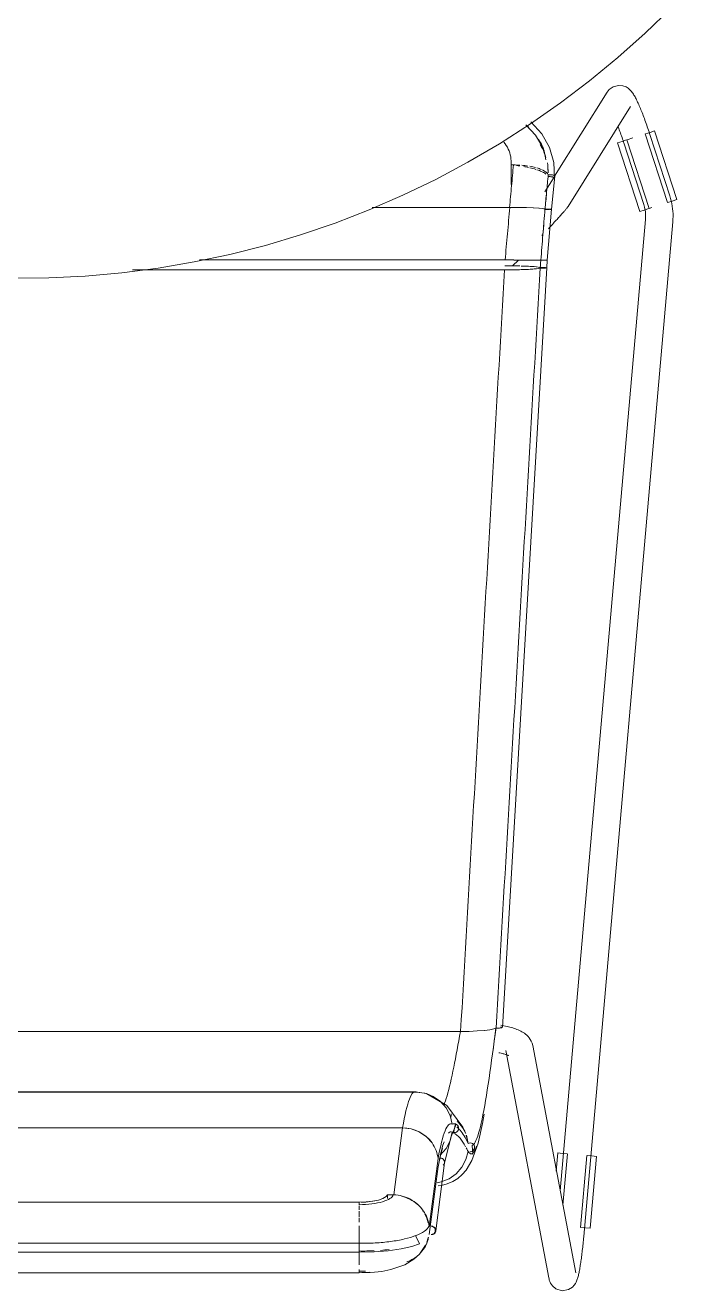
# Model space of a CAD drawing. Header units: millimetres. Extents: x 155920 to 295199, y -4084 to 97293.
# Drawn here: x 230292 to 230577, y 30465 to 31017 of the extents above; entities that cross this region are included whole.
import ezdxf

# ---------------------------------------------------------------- set-up
doc = ezdxf.new("R2010")
doc.units = ezdxf.units.MM
doc.header["$MEASUREMENT"] = 0
doc.layers.add('I-FURN', color=8, linetype='CONTINUOUS', lineweight=9)

msp = doc.modelspace()

# ---------------------------------------------------------------- linework, layer by layer
at = {"layer": 'I-FURN'}
for p, q in [((230563.44, 31013.96), (230574.93, 31025.09)), ((230551.51, 31003.3), (230563.44, 31013.96)), ((230539.16, 30993.13), (230551.51, 31003.3)), ((230526.42, 30983.46), (230539.16, 30993.13)), ((230549.54, 30990.57), (230551.76, 30991.16)), ((230551.76, 30991.16), (230553.74, 30990.99)), ((230546.91, 30988.23), (230523.88, 30951.46)), ((230547.8, 30989.35), (230546.91, 30988.23)), ((230547.8, 30989.35), (230549.54, 30990.57)), ((230553.74, 30990.99), (230555.12, 30990.47)), ((230555.12, 30990.47), (230556.03, 30989.9)), ((230556.03, 30989.9), (230556.66, 30989.38)), ((230556.66, 30989.38), (230557.12, 30988.91)), ((230557.12, 30988.91), (230557.49, 30988.49)), ((230557.49, 30988.49), (230557.81, 30988.09)), ((230557.81, 30988.09), (230558.08, 30987.7)), ((230558.08, 30987.7), (230558.34, 30987.31)), ((230558.34, 30987.31), (230558.58, 30986.92)), ((230558.58, 30986.92), (230558.82, 30986.52)), ((230558.82, 30986.52), (230559.05, 30986.11)), ((230559.05, 30986.11), (230559.28, 30985.68)), ((230559.28, 30985.68), (230559.5, 30985.24)), ((230513.3, 30974.3), (230526.42, 30983.46)), ((230529.77, 30938.27), (230557.08, 30981.86)), ((230559.5, 30985.24), (230559.73, 30984.78)), ((230559.73, 30984.78), (230559.97, 30984.31)), ((230559.97, 30984.31), (230560.2, 30983.82)), ((230560.2, 30983.82), (230560.43, 30983.31)), ((230560.43, 30983.31), (230560.67, 30982.78)), ((230560.67, 30982.78), (230560.91, 30982.24)), ((230560.91, 30982.24), (230561.15, 30981.68)), ((230561.15, 30981.68), (230561.4, 30981.1)), ((230561.4, 30981.1), (230561.65, 30980.5)), ((230561.65, 30980.5), (230561.89, 30979.89)), ((230518.27, 30970.04), (230513.53, 30975.19)), ((230561.89, 30979.89), (230562.15, 30979.27)), ((230562.15, 30979.27), (230562.4, 30978.63)), ((230562.4, 30978.63), (230562.65, 30977.97)), ((230562.65, 30977.97), (230562.9, 30977.31)), ((230562.9, 30977.31), (230563.16, 30976.63)), ((230563.16, 30976.63), (230563.41, 30975.94)), ((230563.41, 30975.94), (230563.67, 30975.24)), ((230563.67, 30975.24), (230563.92, 30974.53)), ((230499.82, 30965.68), (230513.3, 30974.3)), ((230515.59, 30969.46), (230511.33, 30973.93)), ((230518.96, 30963.63), (230515.59, 30969.46)), ((230521.66, 30964.03), (230518.27, 30970.04)), ((230551.71, 30972.97), (230551.95, 30972.35)), ((230551.95, 30972.35), (230552.18, 30971.71)), ((230552.18, 30971.71), (230552.42, 30971.07)), ((230552.42, 30971.07), (230552.65, 30970.41)), ((230552.65, 30970.41), (230552.89, 30969.74)), ((230552.89, 30969.74), (230553.12, 30969.07)), ((230553.12, 30969.07), (230553.36, 30968.39)), ((230563.55, 30969.95), (230573.24, 30939.95)), ((230563.67, 30969.99), (230565.64, 30970.63)), ((230563.92, 30974.53), (230564.18, 30973.82)), ((230564.18, 30973.82), (230564.43, 30973.1)), ((230564.43, 30973.1), (230564.68, 30972.37)), ((230564.68, 30972.37), (230564.93, 30971.64)), ((230564.93, 30971.64), (230565.18, 30970.9)), ((230565.18, 30970.9), (230565.42, 30970.16)), ((230565.42, 30970.16), (230565.57, 30969.7)), ((230574.28, 30942.89), (230565.57, 30969.7)), ((230565.64, 30970.63), (230567.59, 30971.26)), ((230567.59, 30971.26), (230577.28, 30941.25)), ((230486.01, 30957.6), (230499.82, 30965.68)), ((230523.54, 30957.51), (230521.66, 30964.03)), ((230551.44, 30966.04), (230553.39, 30966.67)), ((230551.44, 30966.04), (230561.13, 30936.04)), ((230553.36, 30968.39), (230553.59, 30967.7)), ((230553.39, 30966.67), (230555.36, 30967.31)), ((230553.59, 30967.7), (230553.82, 30967.02)), ((230553.82, 30967.02), (230554.05, 30966.32)), ((230554.05, 30966.32), (230554.16, 30965.99)), ((230554.16, 30965.99), (230562.87, 30939.18)), ((230565.17, 30937.34), (230555.48, 30967.35)), ((230558.06, 30968.18), (230555.58, 30967.38)), ((230471.89, 30950.08), (230486.01, 30957.6)), ((230504.83, 30956.39), (230505.87, 30956.39)), ((230504.88, 30947.88), (230504.88, 30957.63)), ((230523.82, 30950.6), (230523.54, 30957.51)), ((230457.48, 30943.14), (230471.89, 30950.08)), ((230523.66, 30951.12), (230519.6, 30944.64)), ((230523.95, 30951.5), (230522.53, 30937)), ((230442.8, 30936.77), (230457.48, 30943.14)), ((230574.3, 30942.84), (230574.28, 30942.89)), ((230574.63, 30941.75), (230574.3, 30942.84)), ((230574.91, 30940.64), (230574.63, 30941.75)), ((230427.88, 30931), (230442.8, 30936.77)), ((230504.18, 30937.84), (230444.06, 30937.84)), ((230444.06, 30937.84), (230504.18, 30937.84)), ((230507.94, 30937.81), (230504.18, 30937.84)), ((230504.3, 30937.84), (230507.94, 30937.81)), ((230508.03, 30937.81), (230511.47, 30937.73)), ((230511.47, 30937.74), (230508.04, 30937.81)), ((230514.57, 30937.62), (230511.47, 30937.74)), ((230511.54, 30937.73), (230514.57, 30937.62)), ((230517.05, 30937.47), (230514.57, 30937.62)), ((230514.61, 30937.62), (230517.05, 30937.47)), ((230518.78, 30937.29), (230517.05, 30937.47)), ((230517.07, 30937.47), (230518.78, 30937.29)), ((230519.67, 30937.1), (230518.78, 30937.29)), ((230518.79, 30937.29), (230519.67, 30937.1)), ((230520.15, 30937.11), (230519.67, 30937.1)), ((230519.67, 30937.1), (230520.14, 30937.11)), ((230519.69, 30936.91), (230520.16, 30936.9)), ((230520.16, 30936.9), (230519.69, 30936.91)), ((230520.14, 30937.11), (230520.64, 30937.11)), ((230520.64, 30937.11), (230520.15, 30937.11)), ((230520.16, 30936.9), (230520.66, 30936.9)), ((230520.65, 30936.9), (230520.16, 30936.9)), ((230521.13, 30937.1), (230520.64, 30937.11)), ((230520.64, 30937.11), (230521.13, 30937.1)), ((230521.14, 30936.91), (230520.65, 30936.9)), ((230520.66, 30936.9), (230521.15, 30936.91)), ((230522.52, 30937), (230520.7, 30914.8)), ((230521.59, 30937.09), (230521.13, 30937.1)), ((230521.13, 30937.1), (230521.58, 30937.09)), ((230521.6, 30936.92), (230521.14, 30936.91)), ((230521.15, 30936.91), (230521.6, 30936.92)), ((230521.58, 30937.09), (230521.97, 30937.08)), ((230521.97, 30937.08), (230521.59, 30937.09)), ((230522.27, 30937.06), (230521.97, 30937.08)), ((230521.97, 30937.08), (230522.26, 30937.06)), ((230522.27, 30936.95), (230521.98, 30936.93)), ((230521.98, 30936.93), (230522.27, 30936.95)), ((230522.26, 30937.06), (230522.45, 30937.03)), ((230522.46, 30937.03), (230522.27, 30937.06)), ((230522.27, 30936.95), (230522.46, 30936.98)), ((230522.46, 30936.98), (230522.27, 30936.95)), ((230522.45, 30937.03), (230522.52, 30937.01)), ((230522.53, 30937.01), (230522.46, 30937.03)), ((230522.46, 30936.98), (230522.53, 30937)), ((230522.52, 30937), (230522.46, 30936.98)), ((230528.01, 30936.03), (230527.77, 30935.75)), ((230528.24, 30936.29), (230528.01, 30936.03)), ((230528.46, 30936.55), (230528.24, 30936.29)), ((230528.66, 30936.79), (230528.46, 30936.55)), ((230528.85, 30937.02), (230528.66, 30936.79)), ((230529.03, 30937.24), (230528.85, 30937.02)), ((230529.2, 30937.46), (230529.03, 30937.24)), ((230529.38, 30937.69), (230529.2, 30937.46)), ((230529.56, 30937.95), (230529.38, 30937.69)), ((230529.77, 30938.27), (230529.56, 30937.95)), ((230563.08, 30936.67), (230561.13, 30936.04)), ((230562.87, 30939.18), (230563.06, 30938.54)), ((230563.06, 30938.54), (230563.23, 30937.9)), ((230565.05, 30937.3), (230563.08, 30936.67)), ((230563.23, 30937.9), (230563.37, 30937.26)), ((230563.37, 30937.26), (230563.48, 30936.6)), ((230563.48, 30936.6), (230563.57, 30935.95)), ((230563.57, 30935.95), (230563.63, 30935.29)), ((230566.43, 30937.75), (230565.27, 30937.37)), ((230575.33, 30940.62), (230573.36, 30939.99)), ((230575.15, 30939.53), (230574.91, 30940.64)), ((230575.35, 30938.4), (230575.15, 30939.53)), ((230577.28, 30941.25), (230575.33, 30940.62)), ((230575.5, 30937.27), (230575.35, 30938.4)), ((230575.6, 30936.13), (230575.5, 30937.27)), ((230575.66, 30934.99), (230575.6, 30936.13)), ((230412.74, 30925.82), (230427.88, 30931)), ((230522.93, 30930.43), (230522.5, 30929.96)), ((230523.35, 30930.88), (230522.93, 30930.43)), ((230523.76, 30931.33), (230523.35, 30930.88)), ((230524.17, 30931.76), (230523.76, 30931.33)), ((230524.56, 30932.19), (230524.17, 30931.76)), ((230524.94, 30932.6), (230524.56, 30932.19)), ((230525.31, 30933), (230524.94, 30932.6)), ((230525.66, 30933.39), (230525.31, 30933)), ((230526.01, 30933.77), (230525.66, 30933.39)), ((230526.34, 30934.13), (230526.01, 30933.77)), ((230563.61, 30932.62), (230526.33, 30508.27)), ((230526.65, 30934.48), (230526.34, 30934.13)), ((230526.95, 30934.82), (230526.65, 30934.48)), ((230527.24, 30935.14), (230526.95, 30934.82)), ((230527.51, 30935.45), (230527.24, 30935.14)), ((230527.77, 30935.75), (230527.51, 30935.45)), ((230536.62, 30488.25), (230575.57, 30931.57)), ((230563.62, 30932.64), (230563.61, 30932.62)), ((230563.66, 30933.3), (230563.62, 30932.64)), ((230563.63, 30935.29), (230563.67, 30934.63)), ((230563.68, 30933.96), (230563.66, 30933.3)), ((230563.67, 30934.63), (230563.68, 30933.96)), ((230575.57, 30931.57), (230575.65, 30932.71)), ((230575.65, 30932.71), (230575.68, 30933.85)), ((230575.68, 30933.85), (230575.66, 30934.99)), ((230397.4, 30921.26), (230412.74, 30925.82)), ((230518.79, 30926.05), (230518.31, 30925.54)), ((230521.61, 30929.02), (230521.15, 30928.53)), ((230522.05, 30929.49), (230521.61, 30929.02)), ((230522.5, 30929.96), (230522.05, 30929.49)), ((230381.9, 30917.32), (230397.4, 30921.26)), ((230350.48, 30911.3), (230366.25, 30913.99)), ((230366.25, 30913.99), (230381.9, 30917.32)), ((230368.59, 30914.87), (230502.23, 30914.87)), ((230502.23, 30914.87), (230368.59, 30914.87)), ((230502.23, 30914.87), (230506.02, 30914.87)), ((230506.02, 30914.87), (230502.23, 30914.87)), ((230505.51, 30912.25), (230508.03, 30914.86)), ((230506.02, 30914.87), (230509.59, 30914.86)), ((230509.59, 30914.86), (230506.02, 30914.87)), ((230509.58, 30914.75), (230506.02, 30914.74)), ((230506.02, 30914.74), (230509.58, 30914.75)), ((230509.59, 30914.86), (230512.72, 30914.85)), ((230512.72, 30914.85), (230509.59, 30914.86)), ((230515.2, 30914.77), (230512.7, 30914.76)), ((230512.71, 30914.76), (230515.21, 30914.77)), ((230512.72, 30914.85), (230515.22, 30914.84)), ((230515.22, 30914.84), (230512.72, 30914.85)), ((230516.95, 30914.78), (230515.2, 30914.77)), ((230515.21, 30914.77), (230516.96, 30914.78)), ((230516.97, 30914.83), (230515.22, 30914.84)), ((230515.23, 30914.84), (230516.97, 30914.83)), ((230516.97, 30914.83), (230517.86, 30914.81)), ((230517.86, 30914.81), (230516.97, 30914.83)), ((230518.32, 30914.8), (230517.85, 30914.8)), ((230517.85, 30914.8), (230518.32, 30914.8)), ((230517.86, 30914.81), (230518.33, 30914.81)), ((230518.33, 30914.81), (230517.86, 30914.81)), ((230518.82, 30914.8), (230518.32, 30914.8)), ((230518.32, 30914.8), (230518.82, 30914.8)), ((230518.33, 30914.81), (230518.82, 30914.81)), ((230518.83, 30914.81), (230518.33, 30914.81)), ((230518.82, 30914.81), (230519.31, 30914.81)), ((230519.31, 30914.8), (230518.82, 30914.8)), ((230518.82, 30914.8), (230519.31, 30914.8)), ((230519.32, 30914.81), (230518.83, 30914.81)), ((230519.31, 30914.81), (230519.76, 30914.81)), ((230519.76, 30914.8), (230519.31, 30914.8)), ((230519.31, 30914.8), (230519.76, 30914.8)), ((230519.77, 30914.81), (230519.32, 30914.81)), ((230519.76, 30914.81), (230520.15, 30914.81)), ((230520.14, 30914.8), (230519.76, 30914.8)), ((230519.76, 30914.8), (230520.15, 30914.8)), ((230520.15, 30914.81), (230519.77, 30914.81)), ((230520.44, 30914.8), (230520.14, 30914.8)), ((230520.15, 30914.81), (230520.44, 30914.81)), ((230520.44, 30914.81), (230520.15, 30914.81)), ((230520.15, 30914.8), (230520.44, 30914.8)), ((230520.43, 30911.44), (230520.69, 30914.8)), ((230520.44, 30914.81), (230520.63, 30914.81)), ((230520.63, 30914.81), (230520.44, 30914.81)), ((230520.63, 30914.8), (230520.44, 30914.8)), ((230520.44, 30914.8), (230520.63, 30914.8)), ((230520.63, 30914.81), (230520.69, 30914.8)), ((230520.7, 30914.8), (230520.63, 30914.81)), ((230520.69, 30914.8), (230520.63, 30914.8)), ((230520.63, 30914.8), (230520.7, 30914.8)), ((230318.68, 30907.81), (230334.61, 30909.24)), ((230334.61, 30909.24), (230350.48, 30911.3)), ((230339.37, 30910.55), (230501.97, 30910.55)), ((230501.97, 30910.55), (230339.37, 30910.55)), ((230520.42, 30911.44), (230501.13, 30579.54)), ((230501.97, 30910.55), (230505.75, 30910.58)), ((230505.76, 30912.31), (230502.08, 30912.34)), ((230505.75, 30910.58), (230509.32, 30910.66)), ((230508.67, 30912.25), (230505.76, 30912.31)), ((230512.43, 30912.11), (230509.31, 30912.23)), ((230509.32, 30910.66), (230512.45, 30910.78)), ((230514.93, 30911.95), (230512.43, 30912.11)), ((230512.45, 30910.78), (230514.95, 30910.94)), ((230516.68, 30911.75), (230514.93, 30911.95)), ((230514.95, 30910.94), (230516.7, 30911.13)), ((230517.58, 30911.54), (230516.68, 30911.75)), ((230516.7, 30911.13), (230517.59, 30911.35)), ((230518.05, 30911.55), (230517.58, 30911.54)), ((230517.59, 30911.35), (230518.06, 30911.34)), ((230518.54, 30911.56), (230518.05, 30911.55)), ((230518.06, 30911.34), (230518.55, 30911.33)), ((230519.04, 30911.55), (230518.54, 30911.56)), ((230518.55, 30911.33), (230519.04, 30911.34)), ((230519.49, 30911.54), (230519.04, 30911.55)), ((230519.04, 30911.34), (230519.49, 30911.35)), ((230519.87, 30911.52), (230519.49, 30911.54)), ((230519.49, 30911.35), (230519.88, 30911.37)), ((230520.16, 30911.5), (230519.87, 30911.52)), ((230519.88, 30911.37), (230520.17, 30911.39)), ((230520.35, 30911.47), (230520.16, 30911.5)), ((230520.17, 30911.39), (230520.36, 30911.42)), ((230520.42, 30911.45), (230520.35, 30911.47)), ((230520.36, 30911.42), (230520.42, 30911.44)), ((230286.7, 30906.88), (230302.7, 30907.03)), ((230302.7, 30907.03), (230318.68, 30907.81)), ((230099.32, 30577.82), (230482.72, 30577.82)), ((230482.72, 30577.82), (230099.32, 30577.82)), ((230482.72, 30577.82), (230486.48, 30577.88)), ((230486.49, 30577.88), (230482.79, 30577.82)), ((230486.48, 30577.88), (230490.02, 30578.03)), ((230490.02, 30578.03), (230486.55, 30577.88)), ((230490.02, 30578.03), (230493.12, 30578.27)), ((230493.13, 30578.27), (230490.07, 30578.03)), ((230493.12, 30578.27), (230495.62, 30578.58)), ((230495.62, 30578.58), (230493.16, 30578.27)), ((230495.62, 30578.58), (230497.36, 30578.95)), ((230497.36, 30578.95), (230495.63, 30578.58)), ((230498.27, 30579.35), (230497.36, 30578.95)), ((230497.36, 30578.95), (230498.27, 30579.35)), ((230498.27, 30579.35), (230498.74, 30579.33)), ((230498.74, 30579.33), (230498.27, 30579.35)), ((230498.74, 30579.33), (230499.23, 30579.32)), ((230499.24, 30579.32), (230498.74, 30579.33)), ((230499.23, 30579.32), (230499.73, 30579.33)), ((230499.73, 30579.33), (230499.24, 30579.32)), ((230499.73, 30579.33), (230500.18, 30579.35)), ((230500.19, 30579.35), (230499.73, 30579.33)), ((230500.18, 30579.35), (230500.57, 30579.39)), ((230500.57, 30579.39), (230500.19, 30579.35)), ((230500.59, 30579.68), (230500.21, 30579.72)), ((230500.22, 30579.72), (230500.6, 30579.68)), ((230501.03, 30580.44), (230500.32, 30580.56)), ((230500.57, 30579.39), (230500.87, 30579.43)), ((230500.87, 30579.43), (230500.57, 30579.39)), ((230500.88, 30579.64), (230500.59, 30579.68)), ((230500.6, 30579.68), (230500.89, 30579.64)), ((230501.72, 30580.32), (230501.03, 30580.44)), ((230501.13, 30579.54), (230501.07, 30579.59)), ((230501.07, 30579.59), (230501.13, 30579.54)), ((230502.4, 30580.18), (230501.72, 30580.32)), ((230503.07, 30580.04), (230502.4, 30580.18)), ((230503.73, 30579.89), (230503.07, 30580.04)), ((230504.37, 30579.73), (230503.73, 30579.89)), ((230505, 30579.55), (230504.37, 30579.73)), ((230505.62, 30579.37), (230505, 30579.55)), ((230506.22, 30579.18), (230505.62, 30579.37)), ((230506.81, 30578.97), (230506.22, 30579.18)), ((230507.39, 30578.75), (230506.81, 30578.97)), ((230507.96, 30578.52), (230507.39, 30578.75)), ((230508.53, 30578.26), (230507.96, 30578.52)), ((230509.08, 30577.99), (230508.53, 30578.26)), ((230509.61, 30577.7), (230509.08, 30577.99)), ((230510.15, 30577.38), (230509.61, 30577.7)), ((230510.69, 30577.02), (230510.15, 30577.38)), ((230511.22, 30576.62), (230510.69, 30577.02)), ((230511.75, 30576.16), (230511.22, 30576.62)), ((230512.27, 30575.65), (230511.75, 30576.16)), ((230512.78, 30575.05), (230512.27, 30575.65)), ((230513.27, 30574.36), (230512.78, 30575.05)), ((230513.7, 30573.57), (230513.27, 30574.36)), ((230514.07, 30572.68), (230513.7, 30573.57)), ((230514.32, 30571.69), (230514.07, 30572.68)), ((230533.14, 30472.4), (230514.32, 30571.69)), ((230499.99, 30568.43), (230499.49, 30568.53)), ((230500.46, 30568.33), (230499.99, 30568.43)), ((230500.9, 30568.23), (230500.46, 30568.33)), ((230501.32, 30568.12), (230500.9, 30568.23)), ((230501.72, 30568.01), (230501.32, 30568.12)), ((230502.08, 30567.9), (230501.72, 30568.01)), ((230502.42, 30567.8), (230502.08, 30567.9)), ((230502.72, 30567.69), (230502.42, 30567.8)), ((230502.53, 30569.46), (230521.35, 30470.16)), ((230502.99, 30567.59), (230502.72, 30567.69)), ((230503.22, 30567.49), (230502.99, 30567.59)), ((230503.42, 30567.41), (230503.22, 30567.49)), ((230503.57, 30567.33), (230503.42, 30567.41)), ((230503.66, 30567.28), (230503.57, 30567.33)), ((230503.73, 30567.24), (230503.66, 30567.28)), ((230503.75, 30567.23), (230503.73, 30567.24)), ((230118.62, 30551.32), (230463.41, 30551.32)), ((230463.41, 30551.32), (230118.62, 30551.32)), ((230462.87, 30551.47), (230158.07, 30551.47)), ((230462.87, 30551.47), (230467.91, 30550.67)), ((230467.2, 30550.84), (230463.41, 30551.32)), ((230463.41, 30551.31), (230467.2, 30550.84)), ((230467.2, 30550.84), (230470.77, 30549.47)), ((230470.77, 30549.48), (230467.2, 30550.84)), ((230467.91, 30550.67), (230471.08, 30549.3)), ((230468.06, 30550.6), (230476.71, 30545.49)), ((230473.91, 30547.31), (230470.77, 30549.48)), ((230470.77, 30549.47), (230473.9, 30547.3)), ((230473.9, 30547.3), (230476.41, 30544.43)), ((230476.41, 30544.43), (230473.91, 30547.31)), ((230476.41, 30544.43), (230478.16, 30541.04)), ((230478.17, 30541.04), (230476.41, 30544.43)), ((230476.71, 30545.49), (230483.7, 30535.95)), ((230479.06, 30537.33), (230478.17, 30541.04)), ((230481.24, 30538.71), (230483.63, 30535.87)), ((230483.65, 30535.87), (230481.24, 30538.71)), ((230492.29, 30537.56), (230493.03, 30541.62)), ((230124.66, 30535.72), (230457.37, 30535.72)), ((230457.37, 30535.72), (230124.66, 30535.72)), ((230457.37, 30535.72), (230453.51, 30506.44)), ((230461.14, 30535.24), (230457.37, 30535.72)), ((230464.69, 30533.92), (230461.14, 30535.24)), ((230467.8, 30531.85), (230464.69, 30533.92)), ((230478.17, 30530.1), (230479.06, 30533.82)), ((230478.7, 30531.97), (230480.87, 30537.29)), ((230479.53, 30537.49), (230479.06, 30537.33)), ((230479.06, 30537.32), (230479.53, 30537.48)), ((230479.53, 30533.66), (230479.06, 30533.82)), ((230479.06, 30533.82), (230479.53, 30533.66)), ((230480.03, 30537.53), (230479.53, 30537.49)), ((230479.53, 30537.48), (230480.03, 30537.52)), ((230480.03, 30533.62), (230479.53, 30533.66)), ((230479.53, 30533.66), (230480.03, 30533.62)), ((230479.74, 30533.54), (230480.57, 30537.43)), ((230480.52, 30537.44), (230480.03, 30537.53)), ((230480.03, 30537.52), (230480.52, 30537.44)), ((230480.52, 30533.7), (230480.03, 30533.62)), ((230480.03, 30533.62), (230480.52, 30533.7)), ((230480.52, 30537.44), (230480.97, 30537.24)), ((230480.97, 30537.24), (230480.52, 30537.44)), ((230480.97, 30533.9), (230480.52, 30533.7)), ((230480.52, 30533.7), (230480.97, 30533.9)), ((230480.97, 30537.24), (230481.35, 30536.93)), ((230481.35, 30536.93), (230480.97, 30537.24)), ((230481.35, 30534.22), (230480.97, 30533.9)), ((230480.97, 30533.9), (230481.35, 30534.22)), ((230481.35, 30536.93), (230481.64, 30536.52)), ((230481.65, 30536.52), (230481.35, 30536.93)), ((230481.64, 30534.62), (230481.35, 30534.22)), ((230481.35, 30534.22), (230481.65, 30534.62)), ((230481.64, 30536.52), (230481.83, 30536.06)), ((230481.83, 30535.08), (230481.64, 30534.62)), ((230481.84, 30536.06), (230481.65, 30536.52)), ((230481.65, 30534.62), (230481.84, 30535.08)), ((230481.83, 30536.06), (230481.9, 30535.57)), ((230481.9, 30535.57), (230481.83, 30535.08)), ((230481.9, 30535.57), (230481.84, 30536.06)), ((230481.84, 30535.08), (230481.9, 30535.57)), ((230483.64, 30535.87), (230484.59, 30534.2)), ((230485.03, 30533.22), (230483.65, 30535.87)), ((230483.7, 30535.95), (230484.59, 30534.2)), ((230485.28, 30532.55), (230486.07, 30528.93)), ((230486.07, 30528.94), (230485.29, 30532.55)), ((230490.4, 30529.03), (230492.29, 30537.56)), ((230470.29, 30529.11), (230467.8, 30531.85)), ((230475.74, 30520.36), (230478.7, 30531.97)), ((230476.41, 30526.71), (230478.17, 30530.1)), ((230486.07, 30528.93), (230486.54, 30529.09)), ((230486.54, 30529.09), (230486.07, 30528.94)), ((230487.04, 30529.12), (230486.54, 30529.09)), ((230486.54, 30529.09), (230487.04, 30529.11)), ((230487.54, 30529.03), (230487.04, 30529.12)), ((230487.04, 30529.11), (230487.53, 30529.02)), ((230487.53, 30529.02), (230487.98, 30528.82)), ((230487.99, 30528.82), (230487.54, 30529.03)), ((230487.73, 30521.41), (230490.4, 30529.03)), ((230488.09, 30524.21), (230487.9, 30528.05)), ((230487.98, 30528.82), (230488.36, 30528.5)), ((230488.37, 30528.5), (230487.99, 30528.82)), ((230488.36, 30528.5), (230488.65, 30528.1)), ((230488.65, 30528.1), (230488.37, 30528.5)), ((230488.65, 30528.1), (230488.83, 30527.64)), ((230488.84, 30527.64), (230488.65, 30528.1)), ((230488.89, 30527.15), (230488.82, 30526.67)), ((230488.82, 30526.67), (230488.9, 30527.15)), ((230488.83, 30527.64), (230488.89, 30527.15)), ((230488.9, 30527.15), (230488.84, 30527.64)), ((230469.08, 30492.64), (230472.92, 30522.34)), ((230474.15, 30524.3), (230472.78, 30518.01)), ((230473.89, 30522.53), (230473.39, 30522.5)), ((230474.38, 30522.46), (230473.89, 30522.53)), ((230473.91, 30523.84), (230476.41, 30526.71)), ((230474.91, 30526.74), (230474.15, 30524.3)), ((230474.83, 30522.26), (230474.38, 30522.46)), ((230475.21, 30521.96), (230474.83, 30522.26)), ((230475.51, 30521.58), (230475.21, 30521.96)), ((230475.7, 30521.14), (230475.51, 30521.58)), ((230483.38, 30518.5), (230485.12, 30521.82)), ((230485.12, 30521.82), (230486.02, 30525.45)), ((230485.22, 30517.29), (230487.73, 30521.41)), ((230486.49, 30525.29), (230486.02, 30525.45)), ((230486.02, 30525.45), (230486.49, 30525.28)), ((230486.93, 30524.53), (230488.09, 30524.21)), ((230487.48, 30525.32), (230486.99, 30525.24)), ((230486.99, 30525.24), (230487.48, 30525.32)), ((230487.94, 30525.51), (230487.48, 30525.32)), ((230487.48, 30525.32), (230487.94, 30525.51)), ((230488.32, 30525.82), (230487.94, 30525.51)), ((230487.94, 30525.51), (230488.33, 30525.82)), ((230488.62, 30526.21), (230488.32, 30525.82)), ((230488.33, 30525.82), (230488.63, 30526.21)), ((230488.82, 30526.67), (230488.62, 30526.21)), ((230488.63, 30526.21), (230488.82, 30526.67)), ((230525.28, 30524.75), (230524.59, 30516.86)), ((230525.28, 30524.75), (230527.33, 30524.57)), ((230527.33, 30524.57), (230529.39, 30524.39)), ((230527.54, 30501.9), (230529.51, 30524.38)), ((230537.96, 30523.64), (230535.2, 30492.23)), ((230538.08, 30523.63), (230540.15, 30523.44)), ((230542.19, 30523.27), (230539.43, 30491.85)), ((230540.15, 30523.44), (230542.19, 30523.27)), ((230469.05, 30489.1), (230472.9, 30518.79)), ((230471.9, 30490.66), (230475.75, 30520.44)), ((230475.22, 30519.37), (230475.51, 30519.76)), ((230475.51, 30519.76), (230475.7, 30520.2)), ((230475.76, 30520.67), (230475.7, 30521.14)), ((230475.7, 30520.2), (230475.76, 30520.67)), ((230480.89, 30515.67), (230483.38, 30518.5)), ((230483.49, 30515.33), (230485.22, 30517.29)), ((230474.29, 30512.11), (230472.55, 30511.73)), ((230472.56, 30511.73), (230474.3, 30512.1)), ((230473.02, 30510.44), (230474.44, 30510.58)), ((230474.3, 30512.1), (230477.81, 30513.5)), ((230474.44, 30510.58), (230476.94, 30511.24)), ((230476.94, 30511.24), (230479.31, 30512.27)), ((230477.81, 30513.5), (230480.89, 30515.67)), ((230479.31, 30512.27), (230481.51, 30513.65)), ((230481.51, 30513.65), (230483.49, 30515.33)), ((230448.81, 30504.86), (230446.82, 30504.19)), ((230450.16, 30505.65), (230448.81, 30504.86)), ((230450.8, 30506.51), (230450.16, 30505.65)), ((230450.8, 30504.84), (230450.8, 30506.51)), ((230453.51, 30506.44), (230450.8, 30506.51)), ((230438.44, 30503.25), (230143.59, 30503.25)), ((230143.59, 30503.19), (230438.44, 30503.19)), ((230441.48, 30503.36), (230438.44, 30503.25)), ((230438.44, 30501.66), (230438.44, 30499.92)), ((230438.44, 30499.34), (230438.44, 30496.88)), ((230444.33, 30503.68), (230441.48, 30503.36)), ((230446.82, 30504.19), (230444.33, 30503.68)), ((230438.44, 30496.35), (230438.44, 30494.51)), ((230469.51, 30492.63), (230469.83, 30495.07)), ((230438.44, 30492.88), (230438.44, 30489.33)), ((230438.44, 30485.32), (230438.44, 30489.13)), ((230438.44, 30489.13), (230438.44, 30485.32)), ((230464.87, 30485.08), (230463.11, 30488.62)), ((230537.39, 30492.03), (230535.33, 30492.22)), ((230536.54, 30487.34), (230536.6, 30488.09)), ((230536.6, 30488.09), (230536.62, 30488.25)), ((230539.43, 30491.85), (230537.39, 30492.03)), ((230438.44, 30485.35), (230143.59, 30485.35)), ((230438.44, 30485.24), (230438.44, 30481.39)), ((230438.44, 30485.01), (230438.44, 30485.24)), ((230438.44, 30484.68), (230438.44, 30485.01)), ((230438.44, 30484.27), (230438.44, 30484.68)), ((230438.44, 30483.79), (230438.44, 30484.27)), ((230438.44, 30483.29), (230438.44, 30483.79)), ((230438.44, 30482.8), (230438.44, 30483.29)), ((230438.44, 30482.35), (230438.44, 30482.8)), ((230451.11, 30481.97), (230456.73, 30482.81)), ((230456.73, 30482.81), (230461.42, 30483.91)), ((230461.42, 30483.91), (230464.87, 30485.08)), ((230464.74, 30480.57), (230467.41, 30484.47)), ((230467.41, 30484.47), (230467.51, 30484.67)), ((230536, 30482.18), (230536.09, 30482.9)), ((230536.09, 30482.9), (230536.17, 30483.62)), ((230536.17, 30483.62), (230536.24, 30484.36)), ((230536.24, 30484.36), (230536.32, 30485.1)), ((230536.32, 30485.1), (230536.39, 30485.84)), ((230536.39, 30485.84), (230536.47, 30486.59)), ((230536.47, 30486.59), (230536.54, 30487.34)), ((230143.59, 30481.39), (230438.44, 30481.39)), ((230438.44, 30481.96), (230438.44, 30482.35)), ((230438.44, 30481.65), (230438.44, 30481.96)), ((230438.44, 30481.46), (230438.44, 30481.65)), ((230438.44, 30478.61), (230438.44, 30481.63)), ((230438.44, 30481.63), (230438.44, 30478.62)), ((230438.44, 30481.39), (230444.98, 30481.48)), ((230438.44, 30481.39), (230438.44, 30481.46)), ((230438.44, 30478.45), (230438.44, 30475.87)), ((230444.98, 30481.48), (230451.11, 30481.97)), ((230458.38, 30475.89), (230462.26, 30478.28)), ((230462.26, 30478.28), (230464.74, 30480.57)), ((230535.31, 30476.84), (230535.4, 30477.46)), ((230535.4, 30477.46), (230535.49, 30478.09)), ((230535.49, 30478.09), (230535.58, 30478.74)), ((230535.58, 30478.74), (230535.67, 30479.41)), ((230535.67, 30479.41), (230535.75, 30480.08)), ((230535.75, 30480.08), (230535.84, 30480.77)), ((230535.84, 30480.77), (230535.92, 30481.47)), ((230535.92, 30481.47), (230536, 30482.18)), ((230143.59, 30472.35), (230438.44, 30472.35)), ((230438.44, 30473.84), (230438.44, 30472.37)), ((230438.44, 30472.35), (230438.44, 30472.52)), ((230438.44, 30472.35), (230443.47, 30472.46)), ((230443.47, 30472.46), (230448.29, 30472.97)), ((230448.29, 30472.97), (230452.33, 30473.76)), ((230452.33, 30473.76), (230458.38, 30475.89)), ((230534.27, 30471.18), (230534.37, 30471.61)), ((230534.37, 30471.61), (230534.46, 30472.05)), ((230534.46, 30472.05), (230534.56, 30472.51)), ((230534.56, 30472.51), (230534.66, 30472.99)), ((230534.66, 30472.99), (230534.75, 30473.49)), ((230534.75, 30473.49), (230534.85, 30474)), ((230534.85, 30474), (230534.94, 30474.53)), ((230534.94, 30474.53), (230535.03, 30475.08)), ((230535.03, 30475.08), (230535.13, 30475.65)), ((230535.13, 30475.65), (230535.22, 30476.24)), ((230535.22, 30476.24), (230535.31, 30476.84)), ((230521.44, 30469.75), (230521.35, 30470.16)), ((230521.57, 30469.23), (230521.44, 30469.75)), ((230521.79, 30468.61), (230521.57, 30469.23)), ((230522.16, 30467.81), (230521.79, 30468.61)), ((230522.91, 30466.73), (230522.16, 30467.81)), ((230524.49, 30465.41), (230522.91, 30466.73)), ((230530, 30465.06), (230531.65, 30466.1)), ((230531.65, 30466.1), (230532.51, 30467)), ((230532.51, 30467), (230532.98, 30467.71)), ((230532.98, 30467.71), (230533.29, 30468.27)), ((230533.29, 30468.27), (230533.5, 30468.74)), ((230533.5, 30468.74), (230533.67, 30469.17)), ((230533.67, 30469.17), (230533.81, 30469.58)), ((230533.81, 30469.58), (230533.94, 30469.97)), ((230533.94, 30469.97), (230534.05, 30470.37)), ((230534.05, 30470.37), (230534.16, 30470.77)), ((230534.16, 30470.77), (230534.27, 30471.18)), ((230524.49, 30465.41), (230527.24, 30464.57)), ((230527.24, 30464.57), (230530, 30465.06))]:
    msp.add_line(p, q, dxfattribs=at)
for centre, major_axis, ratio, start_param, end_param in [((230457.24, 30520.65), (-15.78, 0), 0.955139, 3.737469, 4.704147), ((230457.24, 30520.65), (-15.78, 0), 0.955139, 3.495799, 3.737346), ((230457.24, 30520.65), (-15.78, 0), 0.955139, 3.254129, 3.495629), ((230473.8, 30520.67), (-1.96, 0), 0.955139, 2.379629, 4.923331), ((230438.44, 30488.1), (0, -15.75), 0.000004, 2.669107, 2.851347), ((230438.44, 30476.63), (12.4, 0), 0.287441, 4.712389, 4.932602)]:
    msp.add_ellipse(centre, major_axis=major_axis, ratio=ratio, start_param=start_param, end_param=end_param, dxfattribs=at)
for points in [[(230511.27, 30973.91), (230511.73, 30973.53), (230512.2, 30973.13), (230512.65, 30972.73)], [(230505.87, 30956.39), (230505.61, 30953.36), (230505.07, 30947.22), (230504.48, 30940.97), (230504.18, 30937.84)], [(230504.88, 30957.9), (230504.89, 30957.4), (230504.87, 30956.89), (230504.83, 30956.39)], [(230505.87, 30956.39), (230506.82, 30956.38), (230507.75, 30956.35), (230508.65, 30956.29)], [(230508.71, 30955.97), (230508.24, 30956.04), (230507.77, 30956.09), (230507.29, 30956.14)], [(230509.59, 30956.22), (230510.49, 30956.14), (230511.38, 30956.04), (230512.23, 30955.92)], [(230512.4, 30955.32), (230511.75, 30955.46), (230511.09, 30955.6), (230510.4, 30955.72)], [(230515.66, 30954.47), (230514.85, 30954.72), (230513.98, 30954.95), (230513.06, 30955.17)], [(230513.08, 30955.79), (230513.92, 30955.64), (230514.73, 30955.48), (230515.46, 30955.29)], [(230518.28, 30953.48), (230517.65, 30953.78), (230516.9, 30954.05), (230516.08, 30954.32)], [(230516.13, 30955.11), (230516.86, 30954.9), (230517.5, 30954.66), (230518.09, 30954.42)], [(230520.1, 30952.41), (230519.69, 30952.73), (230519.17, 30953.06), (230518.53, 30953.37)], [(230520.77, 30957.33), (230520.96, 30956.1), (230520.99, 30954.84), (230521, 30953.58)], [(230521.07, 30952.88), (230521.05, 30953.78), (230520.99, 30954.68), (230520.89, 30955.57)], [(230521.11, 30952.05), (230520.87, 30949.61), (230520.39, 30944.66), (230519.91, 30939.62), (230519.67, 30937.1)], [(230523.76, 30950.75), (230523.72, 30950.79), (230523.6, 30950.89), (230523.3, 30951.02), (230522.92, 30951.14), (230522.46, 30951.23), (230521.97, 30951.3), (230521.47, 30951.33), (230521.16, 30951.33), (230521.01, 30951.32)], [(230520.39, 30944), (230520.16, 30941.71), (230519.93, 30939.41), (230519.71, 30937.1)], [(230504.3, 30937.83), (230503.95, 30934.01), (230503.61, 30930.19), (230503.26, 30926.36)], [(230517.86, 30914.81), (230518.16, 30918.53), (230518.76, 30925.96), (230519.37, 30933.39), (230519.67, 30937.1)], [(230503.26, 30926.36), (230502.92, 30922.53), (230502.58, 30918.7), (230502.23, 30914.87)], [(230517.85, 30914.8), (230517.81, 30914.26), (230517.72, 30913.17), (230517.63, 30912.09), (230517.58, 30911.54)], [(230517.86, 30914.81), (230517.81, 30914.23), (230517.72, 30913.08), (230517.63, 30911.92), (230517.59, 30911.35)], [(230501.97, 30910.55), (230498.77, 30855.02), (230495.58, 30799.5), (230492.38, 30744.06)], [(230498.27, 30579.35), (230501.49, 30634.58), (230507.93, 30745.18), (230514.37, 30855.94), (230517.59, 30911.35)], [(230502.08, 30912.34), (230504.36, 30912.34), (230506.65, 30912.31), (230508.69, 30912.25)], [(230517.58, 30911.54), (230518.17, 30911.56), (230519.68, 30911.56), (230520.42, 30911.48), (230520.43, 30911.45)], [(230492.38, 30744.06), (230489.19, 30688.6), (230485.99, 30633.18), (230482.79, 30577.82)], [(230498.25, 30579.34), (230497.86, 30576.21), (230497.46, 30573.05), (230497.07, 30569.94)], [(230463.41, 30551.31), (230463.23, 30551.42), (230463.05, 30551.47), (230462.87, 30551.47)], [(230479.06, 30537.32), (230478.04, 30537.87), (230475.99, 30535.9), (230473.94, 30527.84), (230472.92, 30522.34)], [(230478.67, 30541.79), (230478.61, 30541.32), (230478.56, 30540.85), (230478.5, 30540.39)], [(230479.06, 30533.82), (230478.51, 30534.11), (230477.97, 30533.97), (230477.42, 30533.4)], [(230475.52, 30529.66), (230474.86, 30527.77), (230474.21, 30524.96), (230473.55, 30521.92)], [(230486.02, 30525.45), (230485.77, 30525.96), (230485.52, 30526.45), (230485.28, 30526.92)], [(230453.27, 30506.43), (230453.14, 30505.87), (230452.19, 30504.77), (230448.87, 30503.38), (230444.07, 30502.42), (230440.34, 30502.15), (230438.44, 30502.12)], [(230469.08, 30492.64), (230468.93, 30493.88), (230468.35, 30496.26), (230466.58, 30499.6), (230464.05, 30502.44), (230460.91, 30504.63), (230457.31, 30506.04), (230454.81, 30506.4), (230453.51, 30506.44)], [(230439.28, 30503.2), (230442.06, 30503.26), (230444.6, 30503.62), (230446.82, 30504.14)], [(230467.09, 30498.15), (230467.79, 30496.89), (230468.19, 30495.53), (230468.53, 30494.15)], [(230468.87, 30492.65), (230468.52, 30491.92), (230467.21, 30490.52), (230464.74, 30489.25), (230463.28, 30488.68)], [(230451.6, 30482.6), (230450.33, 30482.44), (230449.04, 30482.28), (230447.72, 30482.18)], [(230468.61, 30487.77), (230468.45, 30487.08), (230468.25, 30486.41), (230468, 30485.75)], [(230445.04, 30482.02), (230442.86, 30481.91), (230440.66, 30481.88), (230438.44, 30481.92)], [(230443.04, 30472.63), (230441.57, 30472.5), (230440.02, 30472.44), (230438.44, 30472.44)]]:
    msp.add_open_spline(points, degree=3, dxfattribs=at)
for points, knots in [([(230501.72, 30966.28), (230502.48, 30965.37), (230504.41, 30962.38), (230505.04, 30958.77), (230504.83, 30956.39)], [0.5, 0.5, 0.5, 0.5, 0.6666667, 1, 1, 1, 1]), ([(230516.9, 30967.51), (230517.47, 30966.62), (230519.14, 30963.8), (230519.75, 30960.7), (230520.03, 30958.56)], [0.591443, 0.591443, 0.591443, 0.591443, 0.6666667, 0.8236682, 0.8236682, 0.8236682, 0.8236682]), ([(230520.03, 30959.66), (230519.64, 30961), (230518.91, 30962.96), (230517.9, 30964.79), (230517.55, 30965.36)], [0.2297626, 0.2297626, 0.2297626, 0.2297626, 0.3333333, 0.3824546, 0.3824546, 0.3824546, 0.3824546]), ([(230518.59, 30954.21), (230519.27, 30953.89), (230520.4, 30953.19), (230520.96, 30952.45), (230521.11, 30952.05)], [0.6690305, 0.6690305, 0.6690305, 0.6690305, 0.8333333, 1, 1, 1, 1]), ([(230521.11, 30952.05), (230521.25, 30952.07), (230521.54, 30952.1), (230521.96, 30952.12), (230522.33, 30952.11), (230522.63, 30952.09), (230522.9, 30952.05), (230523.15, 30952), (230523.37, 30951.94), (230523.57, 30951.87), (230523.76, 30951.78), (230523.86, 30951.69), (230523.9, 30951.65)], [0, 0, 0, 0, 0.0555556, 0.1111111, 0.1666667, 0.1944444, 0.2222222, 0.2777778, 0.3055556, 0.3333333, 0.3888889, 0.4444444, 0.4444444, 0.4444444, 0.4444444]), ([(230517.85, 30914.8), (230518.16, 30918.49), (230518.6, 30923.82), (230519.04, 30929.16), (230519.18, 30930.8)], [0, 0, 0, 0, 0.5, 0.7233886, 0.7233886, 0.7233886, 0.7233886]), ([(230517.59, 30911.35), (230517.31, 30911.2), (230515.92, 30910.99), (230512.56, 30910.77), (230509.4, 30910.65), (230505.79, 30910.57), (230503.24, 30910.55), (230501.97, 30910.55)], [-1, -1, -1, -1, -0.666667, -0.5, -0.333333, -0.166667, 0, 0, 0, 0]), ([(230509.32, 30912.23), (230510.44, 30912.2), (230512.55, 30912.12), (230515.9, 30911.9), (230517.29, 30911.69), (230517.58, 30911.54)], [-0.6666667, -0.6666667, -0.6666667, -0.6666667, -0.5, -0.3333333, 0, 0, 0, 0]), ([(230520.43, 30911.44), (230520.42, 30911.43), (230520.29, 30911.4), (230519.89, 30911.37), (230519.51, 30911.35), (230519.05, 30911.34), (230518.56, 30911.33), (230518.05, 30911.34), (230517.74, 30911.34), (230517.59, 30911.35)], [-0.498493, -0.498493, -0.498493, -0.498493, -0.375, -0.3125, -0.25, -0.1875, -0.125, -0.0625, 0, 0, 0, 0]), ([(230482.72, 30577.82), (230481.74, 30572.43), (230479.8, 30561.65), (230477.36, 30550.94), (230475.9, 30546.69), (230475.42, 30545.55)], [0, 0, 0, 0, 0.25, 0.5, 0.625, 0.625, 0.625, 0.625]), ([(230498.27, 30579.35), (230497.25, 30571.8), (230495.22, 30556.58), (230492.17, 30538.15), (230489.73, 30529.85), (230488.31, 30528.25), (230487.9, 30528.05)], [0, 0, 0, 0, 0.25, 0.5, 0.75, 0.8499411, 0.8499411, 0.8499411, 0.8499411]), ([(230462.87, 30551.47), (230462.04, 30551.47), (230460.21, 30549.09), (230458.38, 30541.44), (230457.37, 30535.72)], [0.0892847, 0.0892847, 0.0892847, 0.0892847, 0.5, 1, 1, 1, 1]), ([(230484.97, 30527.49), (230484.16, 30528.95), (230482.42, 30531.64), (230480.67, 30532.93), (230479.74, 30533.46)], [0.1508954, 0.1508954, 0.1508954, 0.1508954, 0.5, 0.9025383, 0.9025383, 0.9025383, 0.9025383]), ([(230486.07, 30528.93), (230484.9, 30531.34), (230483.27, 30534), (230481.65, 30535.67), (230481.19, 30536.07)], [0, 0, 0, 0, 0.5, 0.6963068, 0.6963068, 0.6963068, 0.6963068]), ([(230489.79, 30527.66), (230489.56, 30527.03), (230488.3, 30524.12), (230487.04, 30523.89), (230486.02, 30525.45)], [0.6929173, 0.6929173, 0.6929173, 0.6929173, 0.75, 1, 1, 1, 1]), ([(230457.05, 30505.89), (230458.28, 30505.56), (230461.8, 30504.14), (230465.22, 30501.56), (230466.38, 30499.26), (230466.44, 30499.13)], [-0.8333333, -0.8333333, -0.8333333, -0.8333333, -0.6666667, -0.3333333, -0.3134067, -0.3134067, -0.3134067, -0.3134067]), ([(230463.11, 30488.62), (230461.69, 30488.07), (230458.36, 30487.08), (230452.3, 30485.98), (230445.44, 30485.35), (230440.79, 30485.28), (230438.44, 30485.32)], [0.3397465, 0.3397465, 0.3397465, 0.3397465, 0.5, 0.6666667, 0.8333333, 0.9999948, 0.9999948, 0.9999948, 0.9999948]), ([(230470.33, 30492.73), (230470.45, 30492.69), (230470.68, 30492.59), (230471.09, 30492.32), (230471.55, 30491.77), (230471.8, 30490.9), (230471.57, 30490.12), (230471.17, 30489.61), (230470.79, 30489.31), (230470.33, 30489.12), (230470, 30489.08), (230469.84, 30489.07)], [-0.8125, -0.8125, -0.8125, -0.8125, -0.765625, -0.71875, -0.625, -0.5, -0.375, -0.3125, -0.25, -0.1875, -0.125, -0.125, -0.125, -0.125]), ([(230469.93, 30489.06), (230470.07, 30489.05), (230470.3, 30489.07), (230470.59, 30489.14), (230470.85, 30489.23), (230471.17, 30489.42), (230471.49, 30489.71), (230471.72, 30490.07), (230471.86, 30490.42), (230471.91, 30490.72), (230471.91, 30491), (230471.88, 30491.26), (230471.81, 30491.51), (230471.69, 30491.77), (230471.5, 30492.08), (230471.18, 30492.4), (230470.78, 30492.64), (230470.43, 30492.76), (230470.16, 30492.8), (230470, 30492.82), (230469.93, 30492.83)], [0.1111111, 0.1111111, 0.1111111, 0.1111111, 0.1666667, 0.1944444, 0.2222222, 0.2777778, 0.3333333, 0.3888889, 0.4444444, 0.4791667, 0.5138889, 0.5486111, 0.5833333, 0.6180556, 0.6527778, 0.7222222, 0.7916667, 0.8263889, 0.8611111, 0.8888889, 0.8888889, 0.8888889, 0.8888889]), ([(230463.95, 30479.84), (230464.89, 30480.63), (230466.57, 30482.45), (230468.16, 30485.26), (230468.63, 30487.18), (230468.79, 30487.91)], [0.5, 0.5, 0.5, 0.5, 0.6666667, 0.8333333, 0.9365189, 0.9365189, 0.9365189, 0.9365189]), ([(230459.31, 30477.19), (230459.83, 30477.38), (230461.17, 30477.95), (230462.43, 30478.69), (230463.15, 30479.22)], [0.260519, 0.260519, 0.260519, 0.260519, 0.3333333, 0.4544474, 0.4544474, 0.4544474, 0.4544474])]:
    msp.add_open_spline(points, degree=3, knots=knots, dxfattribs=at)

doc.saveas('drawing.dxf')
